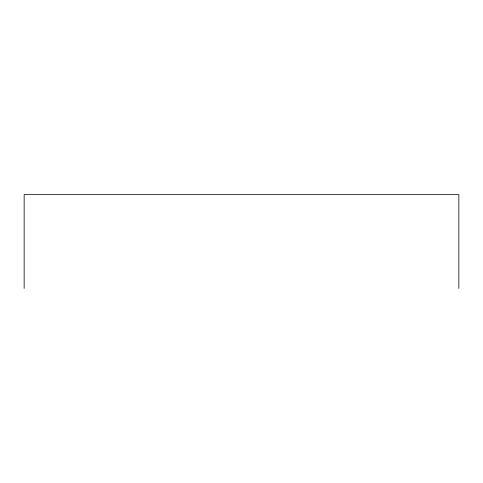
<?xml version="1.0" encoding="UTF-8"?>
<svg xmlns="http://www.w3.org/2000/svg" width="483" height="483" viewBox="0 0 483 483"><rect width="100%" height="100%" fill="white"/><g stroke="black" fill="none" stroke-linecap="round" stroke-linejoin="round"><path stroke-width="0.72" d="M458.85 288.411L458.85 194.589L24.15 194.589L24.15 288.411"/></g></svg>
